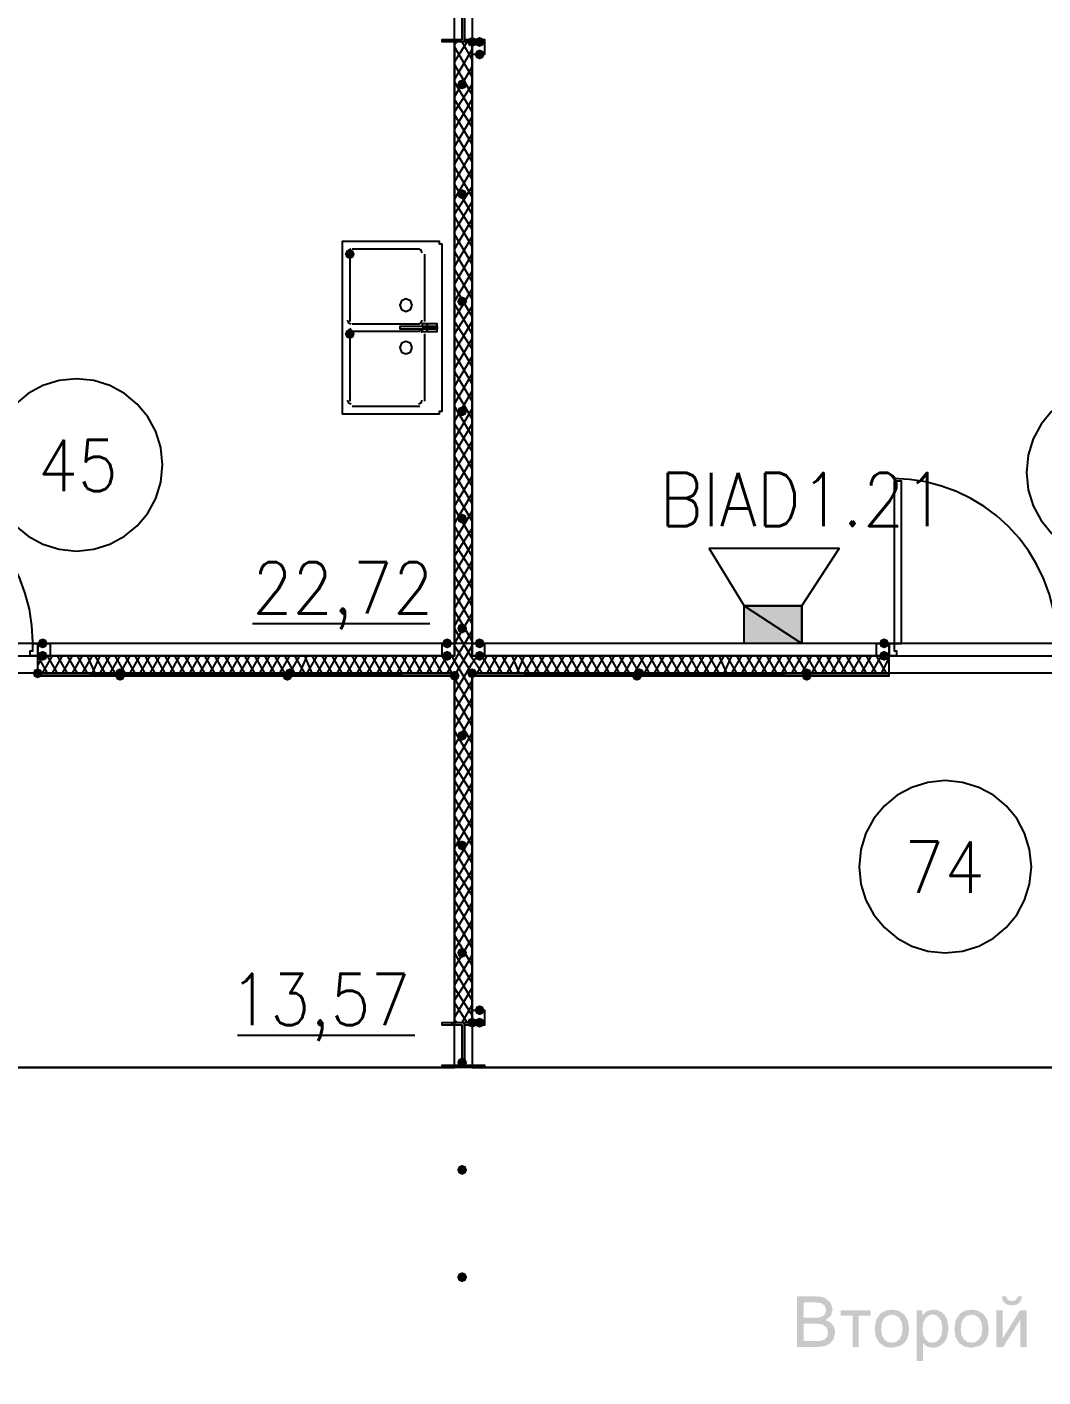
# Model space of a CAD drawing. Header units: millimetres. Extents: x 0 to 420, y 0 to 297.
# Drawn here: x 300.68 to 317.91, y 162.6 to 185.5 of the extents above; entities that cross this region are included whole.
import ezdxf

# ---------------------------------------------------------------- set-up
doc = ezdxf.new("R2010")
doc.units = ezdxf.units.MM
doc.layers.get('0').update_dxf_attribs({"linetype": 'CONTINUOUS'})
doc.styles.get("Standard").update_dxf_attribs({"font": 'STANDARD'})

msp = doc.modelspace()

# ---------------------------------------------------------------- hatches: boundary and pattern name
at = {"true_color": 0x000007}
for points in [[(308.313667, 185.250667), (308.288796, 185.190871), (308.229, 185.166), (308.169204, 185.190871), (308.144333, 185.250667), (308.169204, 185.310462), (308.229, 185.335333), (308.288796, 185.310463)], [(308.440667, 185.250667), (308.415796, 185.190871), (308.356, 185.166), (308.296204, 185.190871), (308.271333, 185.250667), (308.296204, 185.310462), (308.356, 185.335333), (308.415796, 185.310463)], [(308.440667, 185.039), (308.415796, 184.979204), (308.356, 184.954333), (308.296204, 184.979204), (308.271333, 185.039), (308.296204, 185.098796), (308.356, 185.123667), (308.415796, 185.098796)], [(308.144333, 184.531), (308.119462, 184.471204), (308.059667, 184.446333), (307.999871, 184.471204), (307.975, 184.531), (307.999871, 184.590796), (308.059667, 184.615667), (308.119462, 184.590796)], [(308.144333, 182.668333), (308.119462, 182.608537), (308.059667, 182.583667), (307.999871, 182.608537), (307.975, 182.668333), (307.999871, 182.728129), (308.059667, 182.753), (308.119462, 182.728129)], [(306.239333, 181.652333), (306.214462, 181.592537), (306.154667, 181.567667), (306.094871, 181.592537), (306.07, 181.652333), (306.094871, 181.712129), (306.154667, 181.737), (306.214462, 181.712129)], [(308.144333, 180.848), (308.119462, 180.788204), (308.059667, 180.763333), (307.999871, 180.788204), (307.975, 180.848), (307.999871, 180.907796), (308.059667, 180.932667), (308.119462, 180.907796)], [(306.239333, 180.297667), (306.214462, 180.237871), (306.154667, 180.213), (306.094871, 180.237871), (306.07, 180.297667), (306.094871, 180.357462), (306.154667, 180.382333), (306.214462, 180.357463)], [(308.144333, 178.985333), (308.119462, 178.925537), (308.059667, 178.900667), (307.999871, 178.925537), (307.975, 178.985333), (307.999871, 179.045129), (308.059667, 179.07), (308.119462, 179.045129)], [(308.144333, 177.165), (308.119462, 177.105204), (308.059667, 177.080333), (307.999871, 177.105204), (307.975, 177.165), (307.999871, 177.224796), (308.059667, 177.249667), (308.119462, 177.224796)], [(308.144333, 175.302333), (308.119462, 175.242537), (308.059667, 175.217667), (307.999871, 175.242537), (307.975, 175.302333), (307.999871, 175.362129), (308.059667, 175.387), (308.119462, 175.362129)], [(301.032333, 175.048333), (301.007462, 174.988537), (300.947667, 174.963667), (300.887871, 174.988537), (300.863, 175.048333), (300.887871, 175.108129), (300.947667, 175.133), (301.007462, 175.108129)], [(307.890333, 175.048333), (307.865463, 174.988537), (307.805667, 174.963667), (307.745871, 174.988537), (307.721, 175.048333), (307.745871, 175.108129), (307.805667, 175.133), (307.865462, 175.108129)], [(308.440667, 175.048333), (308.415796, 174.988537), (308.356, 174.963667), (308.296204, 174.988537), (308.271333, 175.048333), (308.296204, 175.108129), (308.356, 175.133), (308.415796, 175.108129)], [(315.298667, 175.048333), (315.273796, 174.988537), (315.214, 174.963667), (315.154204, 174.988537), (315.129333, 175.048333), (315.154204, 175.108129), (315.214, 175.133), (315.273796, 175.108129)], [(301.032333, 174.836667), (301.007462, 174.776871), (300.947667, 174.752), (300.887871, 174.776871), (300.863, 174.836667), (300.887871, 174.896462), (300.947667, 174.921333), (301.007462, 174.896463)], [(307.890333, 174.836667), (307.865463, 174.776871), (307.805667, 174.752), (307.745871, 174.776871), (307.721, 174.836667), (307.745871, 174.896462), (307.805667, 174.921333), (307.865462, 174.896463)], [(308.440667, 174.836667), (308.415796, 174.776871), (308.356, 174.752), (308.296204, 174.776871), (308.271333, 174.836667), (308.296204, 174.896462), (308.356, 174.921333), (308.415796, 174.896463)], [(315.298667, 174.836667), (315.273796, 174.776871), (315.214, 174.752), (315.154204, 174.776871), (315.129333, 174.836667), (315.154204, 174.896462), (315.214, 174.921333), (315.273796, 174.896463)], [(300.947667, 174.540333), (300.922796, 174.480537), (300.863, 174.455667), (300.803204, 174.480537), (300.778333, 174.540333), (300.803204, 174.600129), (300.863, 174.625), (300.922796, 174.600129)], [(308.144333, 173.482), (308.119462, 173.422204), (308.059667, 173.397333), (307.999871, 173.422204), (307.975, 173.482), (307.999871, 173.541796), (308.059667, 173.566667), (308.119462, 173.541796)], [(308.144333, 171.619333), (308.119462, 171.559537), (308.059667, 171.534667), (307.999871, 171.559537), (307.975, 171.619333), (307.999871, 171.679129), (308.059667, 171.704), (308.119462, 171.679129)], [(308.144333, 169.799), (308.119462, 169.739204), (308.059667, 169.714333), (307.999871, 169.739204), (307.975, 169.799), (307.999871, 169.858796), (308.059667, 169.883667), (308.119462, 169.858796)], [(308.440667, 168.825333), (308.415796, 168.765537), (308.356, 168.740667), (308.296204, 168.765537), (308.271333, 168.825333), (308.296204, 168.885129), (308.356, 168.91), (308.415796, 168.885129)], [(308.313667, 168.613667), (308.288796, 168.553871), (308.229, 168.529), (308.169204, 168.553871), (308.144333, 168.613667), (308.169204, 168.673462), (308.229, 168.698333), (308.288796, 168.673463)], [(308.440667, 168.613667), (308.415796, 168.553871), (308.356, 168.529), (308.296204, 168.553871), (308.271333, 168.613667), (308.296204, 168.673462), (308.356, 168.698333), (308.415796, 168.673463)], [(308.144333, 167.936333), (308.119462, 167.876537), (308.059667, 167.851667), (307.999871, 167.876537), (307.975, 167.936333), (307.999871, 167.996129), (308.059667, 168.021), (308.119462, 167.996129)], [(308.144333, 166.116), (308.119462, 166.056204), (308.059667, 166.031333), (307.999871, 166.056204), (307.975, 166.116), (307.999871, 166.175796), (308.059667, 166.200667), (308.119462, 166.175796)], [(308.144333, 164.295667), (308.119462, 164.235871), (308.059667, 164.211), (307.999871, 164.235871), (307.975, 164.295667), (307.999871, 164.355462), (308.059667, 164.380333), (308.119462, 164.355463)], [(314.479986, 163.732104), (314.98545, 163.732104), (314.98545, 163.645012), (314.785359, 163.645012), (314.785359, 163.110333), (314.680628, 163.110333), (314.680628, 163.645012), (314.479986, 163.645012)]]:
    msp.add_hatch(color=0, dxfattribs=at).paths.add_polyline_path(points, flags=0)
at = {"true_color": 0x000052}
h = msp.add_hatch(color=0, dxfattribs=at)
h.paths.add_polyline_path([(313.817, 175.683333), (312.843334, 175.683333), (313.817, 175.048333)], flags=0)
h.paths.add_polyline_path([(312.843334, 175.683333), (313.817, 175.048333), (312.843334, 175.048333)], flags=0)
at = {"true_color": 0x000007}
h = msp.add_hatch(color=0, dxfattribs=at)
h.paths.add_polyline_path([(307.932667, 174.540333), (300.863, 174.540333), (307.932667, 174.498)], flags=0)
h.paths.add_polyline_path([(300.863, 174.540333), (307.932667, 174.498), (300.863, 174.498)], flags=0)
at = {"true_color": 0x0000fe}
for points in [[(302.344667, 174.540333), (302.319796, 174.480537), (302.26, 174.455667), (302.200204, 174.480537), (302.175333, 174.540333), (302.200204, 174.600129), (302.26, 174.625), (302.319796, 174.600129)], [(302.344667, 174.498), (302.319796, 174.438204), (302.26, 174.413333), (302.200204, 174.438204), (302.175333, 174.498), (302.200204, 174.557796), (302.26, 174.582667), (302.319796, 174.557796)], [(305.181, 174.498), (305.156129, 174.438204), (305.096333, 174.413333), (305.036538, 174.438204), (305.011667, 174.498), (305.036537, 174.557796), (305.096333, 174.582667), (305.156129, 174.557796)], [(305.223333, 174.540333), (305.198463, 174.480537), (305.138667, 174.455667), (305.078871, 174.480537), (305.054, 174.540333), (305.078871, 174.600129), (305.138667, 174.625), (305.198462, 174.600129)], [(308.017333, 174.498), (307.992462, 174.438204), (307.932667, 174.413333), (307.872871, 174.438204), (307.848, 174.498), (307.872871, 174.557796), (307.932667, 174.582667), (307.992462, 174.557796)], [(308.017333, 174.498), (307.992462, 174.438204), (307.932667, 174.413333), (307.872871, 174.438204), (307.848, 174.498), (307.872871, 174.557796), (307.932667, 174.582667), (307.992462, 174.557796)], [(308.313667, 174.540333), (308.288796, 174.480537), (308.229, 174.455667), (308.169204, 174.480537), (308.144333, 174.540333), (308.169204, 174.600129), (308.229, 174.625), (308.288796, 174.600129)], [(308.313667, 174.540333), (308.288796, 174.480537), (308.229, 174.455667), (308.169204, 174.480537), (308.144333, 174.540333), (308.169204, 174.600129), (308.229, 174.625), (308.288796, 174.600129)], [(311.107667, 174.498), (311.082796, 174.438204), (311.023, 174.413333), (310.963204, 174.438204), (310.938333, 174.498), (310.963204, 174.557796), (311.023, 174.582667), (311.082796, 174.557796)], [(311.15, 174.540333), (311.125129, 174.480537), (311.065333, 174.455667), (311.005538, 174.480537), (310.980667, 174.540333), (311.005537, 174.600129), (311.065333, 174.625), (311.125129, 174.600129)], [(313.986333, 174.540333), (313.961462, 174.480537), (313.901667, 174.455667), (313.841871, 174.480537), (313.817, 174.540333), (313.841871, 174.600129), (313.901667, 174.625), (313.961462, 174.600129)], [(313.986333, 174.498), (313.961462, 174.438204), (313.901667, 174.413333), (313.841871, 174.438204), (313.817, 174.498), (313.841871, 174.557796), (313.901667, 174.582667), (313.961462, 174.557796)]]:
    msp.add_hatch(color=0, dxfattribs=at).paths.add_polyline_path(points, flags=0)
at = {"true_color": 0x000007}
h = msp.add_hatch(color=0, dxfattribs=at)
h.paths.add_polyline_path([(315.298667, 174.540333), (308.229, 174.540333), (315.298667, 174.498)], flags=0)
h.paths.add_polyline_path([(308.229, 174.540333), (315.298667, 174.498), (308.229, 174.498)], flags=0)
h = msp.add_hatch(color=0, dxfattribs=at)
h.paths.add_polyline_path([(313.73531, 163.110333), (313.73531, 163.969126), (314.057771, 163.969126), (314.146104, 163.962512), (314.215419, 163.942668), (314.308574, 163.862742), (314.342198, 163.749191), (314.312433, 163.645563), (314.222033, 163.56729), (314.291004, 163.536009), (314.342198, 163.489018), (314.37348, 163.429211), (314.384091, 163.359482), (314.358184, 163.247034), (314.295345, 163.167108), (314.201087, 163.124664), (314.062732, 163.110333)], flags=0)
h.paths.add_polyline_path([(313.849412, 163.60808), (314.03462, 163.60808), (314.099457, 163.610561), (314.14321, 163.618002), (314.208253, 163.660997), (314.230302, 163.735962), (314.209907, 163.810927), (314.151478, 163.855576), (314.099801, 163.864533), (314.02084, 163.867702), (313.849412, 163.867702)], flags=0)
h.paths.add_polyline_path([(313.849412, 163.211756), (314.062732, 163.211756), (314.140454, 163.215615), (314.205497, 163.239317), (314.249043, 163.286722), (314.266131, 163.359482), (314.241326, 163.442715), (314.172975, 163.492325), (314.119714, 163.503005), (314.047849, 163.506656), (313.849412, 163.506656)], flags=0)
h = msp.add_hatch(color=0, dxfattribs=at)
h.paths.add_polyline_path([(317.11942, 163.732104), (317.225253, 163.732104), (317.225253, 163.258058), (317.517397, 163.732104), (317.630948, 163.732104), (317.630948, 163.110333), (317.525665, 163.110333), (317.525665, 163.581622), (317.233521, 163.110333), (317.11942, 163.110333)], flags=0)
h.paths.add_polyline_path([(317.482671, 163.968024), (317.55488, 163.968024), (317.536759, 163.903049), (317.500861, 163.855025), (317.448771, 163.825535), (317.381798, 163.815888), (317.314343, 163.825535), (317.262185, 163.855025), (317.226356, 163.902636), (317.208717, 163.968024), (317.280926, 163.968024), (317.312896, 163.907941), (317.378491, 163.888649), (317.450149, 163.90739)], flags=0)
h = msp.add_hatch(color=0, dxfattribs=at)
h.paths.add_polyline_path([(315.054002, 163.421218), (315.078048, 163.5717), (315.150464, 163.677533), (315.238934, 163.729141), (315.345594, 163.746435), (315.462108, 163.725351), (315.555056, 163.662099), (315.616103, 163.561985), (315.636636, 163.430038), (315.62761, 163.322482), (315.600807, 163.240971), (315.556503, 163.179855), (315.496076, 163.134035), (315.345594, 163.096001), (315.227428, 163.116809), (315.134479, 163.179786), (315.073983, 163.281898)], flags=0)
h.paths.add_polyline_path([(315.162591, 163.421218), (315.175476, 163.316556), (315.214405, 163.242073), (315.273179, 163.1977), (315.345594, 163.183093), (315.417528, 163.197976), (315.476232, 163.242624), (315.515438, 163.318141), (315.528598, 163.425077), (315.515438, 163.526294), (315.476232, 163.599812), (315.417115, 163.64446), (315.345594, 163.659343), (315.273179, 163.64446), (315.214405, 163.599812), (315.175476, 163.525398)], flags=0)
h = msp.add_hatch(color=0, dxfattribs=at)
h.paths.add_polyline_path([(315.768565, 162.872208), (315.768565, 163.732104), (315.865028, 163.732104), (315.865028, 163.651626), (315.941096, 163.722733), (316.045275, 163.746435), (316.119827, 163.7361), (316.185284, 163.705094), (316.238752, 163.655485), (316.277337, 163.589339), (316.308756, 163.426179), (316.274581, 163.2542), (316.232344, 163.1864), (316.174811, 163.136791), (316.107838, 163.106267), (316.037558, 163.096001), (315.9433, 163.11805), (315.874399, 163.174825), (315.874399, 162.872208)], flags=0)
h.paths.add_polyline_path([(315.864477, 163.417911), (315.876534, 163.313249), (315.912984, 163.240419), (315.966314, 163.197287), (316.030392, 163.183093), (316.095711, 163.1977), (316.151109, 163.242073), (316.188591, 163.317865), (316.201269, 163.42673), (316.188936, 163.530152), (316.152211, 163.604222), (316.09833, 163.64887), (316.035353, 163.663753), (315.971688, 163.648043), (315.916291, 163.600914), (315.877361, 163.523675)], flags=0)
h = msp.add_hatch(color=0, dxfattribs=at)
h.paths.add_polyline_path([(316.404856, 163.421218), (316.428903, 163.5717), (316.501319, 163.677533), (316.589789, 163.729141), (316.696449, 163.746435), (316.812962, 163.725351), (316.905911, 163.662099), (316.966958, 163.561985), (316.987491, 163.430038), (316.978465, 163.322482), (316.951662, 163.240971), (316.907358, 163.179855), (316.846931, 163.134035), (316.696449, 163.096001), (316.578282, 163.116809), (316.485334, 163.179786), (316.424838, 163.281898)], flags=0)
h.paths.add_polyline_path([(316.513446, 163.421218), (316.52633, 163.316556), (316.56526, 163.242073), (316.624033, 163.1977), (316.696449, 163.183093), (316.768383, 163.197976), (316.827087, 163.242624), (316.866292, 163.318141), (316.879453, 163.425077), (316.866292, 163.526294), (316.827087, 163.599812), (316.767969, 163.64446), (316.696449, 163.659343), (316.624033, 163.64446), (316.56526, 163.599812), (316.52633, 163.525398)], flags=0)

# ---------------------------------------------------------------- linework, layer by layer
at = {"color": 0, "true_color": 0x000005}
msp.add_lwpolyline([(227.711001, 149.817666), (250.909667, 149.817666), (250.909667, 138.175999), (252.899334, 138.175999), (252.899334, 138.133666), (252.899334, 138.175999), (256.159001, 138.175999), (256.159001, 149.817666), (373.168334, 149.817666), (373.168334, 175.048333), (260.773334, 175.048333), (255.100667, 175.048333), (255.100667, 153.966333), (254.889001, 153.966333), (254.592667, 153.966333), (254.592667, 186.393666), (253.830667, 186.393666), (238.633001, 186.393666), (238.633001, 175.048333), (226.737334, 175.048333), (122.343335, 175.048333)], dxfattribs=at)
at = {"color": 0, "true_color": 0x000007}
for points in [[(307.932667, 185.970333), (290.83, 185.970333), (290.83, 174.836667), (307.932667, 174.836667)], [(308.440667, 185.250667), (307.721, 185.250667), (307.721, 185.293), (308.059667, 185.293), (308.059667, 185.928), (307.721, 185.928), (307.721, 185.970333), (308.440667, 185.970333), (308.440667, 185.928), (308.102, 185.928), (308.102, 185.293), (308.440667, 185.293)], [(325.331667, 174.836667), (325.331667, 185.970333), (308.229, 185.970333), (308.229, 174.836667)], [(308.440667, 185.039), (308.229, 185.039), (308.229, 185.250667), (308.440667, 185.250667), (308.440667, 185.039), (308.229, 185.039), (308.229, 185.250667), (308.440667, 185.250667)], [(306.027667, 181.821667), (306.027667, 178.985333), (306.027667, 178.943), (306.07, 178.943), (307.636333, 178.943), (307.678667, 178.943), (307.678667, 178.985333), (307.721, 178.985333), (307.721, 181.821667), (307.678667, 181.821667), (307.678667, 181.864), (307.636333, 181.864), (306.07, 181.864), (306.027667, 181.864)], [(307.213, 180.7845), (307.182007, 180.85934), (307.107167, 180.890333), (307.032327, 180.85934), (307.001333, 180.7845), (307.032327, 180.70966), (307.107167, 180.678667), (307.182007, 180.70966)], [(307.043667, 180.424667), (307.001333, 180.424667), (307.001333, 180.382333), (307.043667, 180.382333), (307.636333, 180.382333), (307.636333, 180.424667)], [(307.382333, 180.467), (307.382333, 180.424667), (307.467, 180.424667), (307.467, 180.467)], [(307.382333, 180.34), (307.467, 180.34), (307.467, 180.382333), (307.382333, 180.382333)], [(307.467, 180.467), (307.467, 180.424667), (307.636333, 180.424667), (307.636333, 180.382333), (307.467, 180.382333), (307.467, 180.34), (307.636333, 180.34), (307.636333, 180.467)], [(307.213, 180.064833), (307.182007, 180.139673), (307.107167, 180.170667), (307.032327, 180.139673), (307.001333, 180.064833), (307.032327, 179.989993), (307.107167, 179.959), (307.182007, 179.989993)], [(315.383333, 177.8), (315.383333, 175.048333), (315.510333, 175.048333), (315.510333, 177.8)], [(300.736, 174.836667), (300.736, 174.921333), (300.778333, 174.921333), (300.778333, 175.048333), (300.863, 175.048333), (300.863, 174.836667)], [(301.074667, 174.836667), (300.863, 174.836667), (300.863, 175.048333), (301.074667, 175.048333), (301.074667, 174.836667), (300.863, 174.836667), (300.863, 175.048333), (301.074667, 175.048333)], [(307.932667, 174.836667), (307.721, 174.836667), (307.721, 175.048333), (307.932667, 175.048333), (307.932667, 174.836667), (307.721, 174.836667), (307.721, 175.048333), (307.932667, 175.048333)], [(308.440667, 174.836667), (308.229, 174.836667), (308.229, 175.048333), (308.440667, 175.048333), (308.440667, 174.836667), (308.229, 174.836667), (308.229, 175.048333), (308.440667, 175.048333)], [(315.298667, 174.836667), (315.087, 174.836667), (315.087, 175.048333), (315.298667, 175.048333), (315.298667, 174.836667), (315.087, 174.836667), (315.087, 175.048333), (315.298667, 175.048333)], [(315.298667, 174.836667), (315.298667, 175.048333), (315.383333, 175.048333), (315.383333, 174.921333), (315.425667, 174.921333), (315.425667, 174.836667)], [(307.932667, 174.540333), (300.863, 174.540333), (307.932667, 174.498)], [(300.863, 174.540333), (307.932667, 174.498), (300.863, 174.498)], [(300.863, 174.498), (300.863, 174.540333), (307.932667, 174.540333), (307.932667, 174.498), (300.863, 174.498), (307.932667, 174.498), (307.932667, 174.540333), (300.863, 174.540333)], [(315.298667, 174.540333), (308.229, 174.540333), (315.298667, 174.498)], [(308.229, 174.540333), (315.298667, 174.498), (308.229, 174.498)], [(315.298667, 174.540333), (308.229, 174.540333), (308.229, 174.498), (315.298667, 174.498)], [(315.298667, 174.540333), (308.229, 174.540333), (308.229, 174.498), (315.298667, 174.498)], [(308.440667, 168.613667), (308.229, 168.613667), (308.229, 168.825333), (308.440667, 168.825333), (308.440667, 168.613667), (308.229, 168.613667), (308.229, 168.825333), (308.440667, 168.825333)], [(308.440667, 167.851667), (307.721, 167.851667), (307.721, 167.894), (308.059667, 167.894), (308.059667, 168.571333), (307.721, 168.571333), (307.721, 168.613667), (308.440667, 168.613667), (308.440667, 168.571333), (308.102, 168.571333), (308.102, 167.894), (308.440667, 167.894)]]:
    msp.add_lwpolyline(points, close=True, dxfattribs=at)
for points in [[(308.102, 185.250667), (308.102, 185.970333)], [(307.721, 185.250667), (307.721, 185.293)], [(307.890333, 185.250667), (307.890333, 185.293)], [(308.271333, 185.250667), (308.271333, 185.293)], [(308.440667, 185.250667), (308.440667, 185.293)], [(307.932667, 185.208333), (307.975, 185.250667)], [(307.932667, 184.912), (308.144333, 185.250667)], [(308.229, 174.836667), (308.229, 185.250667), (307.932667, 185.250667), (307.932667, 174.836667)], [(308.229, 184.658), (307.932667, 185.166)], [(307.932667, 184.615667), (308.229, 185.123667)], [(308.229, 184.954333), (308.059667, 185.250667)], [(308.229, 184.361667), (307.932667, 184.869667)], [(307.932667, 184.319333), (308.229, 184.827333)], [(308.229, 184.065333), (307.932667, 184.573333)], [(307.932667, 184.065333), (308.229, 184.531)], [(307.932667, 183.769), (308.229, 184.277)], [(308.229, 183.811333), (307.932667, 184.277)], [(308.229, 183.515), (307.932667, 184.023)], [(307.932667, 183.472667), (308.229, 183.980667)], [(308.229, 183.218667), (307.932667, 183.726667)], [(307.932667, 183.176333), (308.229, 183.684333)], [(308.229, 182.922333), (307.932667, 183.430333)], [(307.932667, 182.88), (308.229, 183.388)], [(308.229, 182.626), (307.932667, 183.134)], [(307.932667, 182.583667), (308.229, 183.091667)], [(308.229, 182.329667), (307.932667, 182.837667)], [(307.932667, 182.329667), (308.229, 182.795333)], [(307.932667, 182.033333), (308.229, 182.541333)], [(308.229, 182.075667), (307.932667, 182.541333)], [(308.229, 181.779333), (307.932667, 182.287333)], [(307.932667, 181.737), (308.229, 182.245)], [(308.229, 181.483), (307.932667, 181.991)], [(307.932667, 181.440667), (308.229, 181.948667)], [(306.175833, 181.737), (306.130939, 181.718394), (306.112333, 181.6735)], [(306.154667, 181.652333), (306.154667, 180.509333)], [(307.34, 181.737), (306.197, 181.737)], [(307.382333, 181.6735), (307.363728, 181.718394), (307.318833, 181.737)], [(307.424667, 180.509333), (307.424667, 181.652333)], [(308.229, 181.186667), (307.932667, 181.694667)], [(307.932667, 181.144333), (308.229, 181.652333)], [(308.229, 180.890333), (307.932667, 181.398333)], [(307.932667, 180.848), (308.229, 181.356)], [(308.229, 180.594), (307.932667, 181.102)], [(307.932667, 180.551667), (308.229, 181.059667)], [(308.229, 180.297667), (307.932667, 180.805667)], [(307.932667, 180.297667), (308.229, 180.763333)], [(306.112333, 180.5305), (306.130939, 180.485605), (306.175833, 180.467)], [(307.318833, 180.467), (307.363728, 180.485605), (307.382333, 180.5305)], [(307.932667, 180.001333), (308.229, 180.509333)], [(308.229, 180.043667), (307.932667, 180.509333)], [(306.175833, 180.382333), (306.130939, 180.363728), (306.112333, 180.318833)], [(306.154667, 180.297667), (306.154667, 179.154667)], [(306.197, 180.467), (307.34, 180.467)], [(307.34, 180.34), (306.197, 180.34)], [(307.382333, 180.318833), (307.363728, 180.363728), (307.318833, 180.382333)], [(307.424667, 179.154667), (307.424667, 180.297667)], [(308.229, 179.747333), (307.932667, 180.255333)], [(307.932667, 179.705), (308.229, 180.213)], [(308.229, 179.451), (307.932667, 179.959)], [(307.932667, 179.408667), (308.229, 179.916667)], [(308.229, 179.154667), (307.932667, 179.662667)], [(307.932667, 179.112333), (308.229, 179.620333)], [(302.979667, 178.075167), (302.949995, 178.36951), (302.864894, 178.643662), (302.730238, 178.891749), (302.551899, 179.107899), (302.335749, 179.286238), (302.087662, 179.420894), (301.81351, 179.505995), (301.519167, 179.535667), (301.224823, 179.505995), (300.950671, 179.420894), (300.702584, 179.286238), (300.486434, 179.107899), (300.308095, 178.891749), (300.173439, 178.643662), (300.088339, 178.36951), (300.058667, 178.075167)], [(308.229, 178.858333), (307.932667, 179.366333)], [(320.548, 177.948167), (320.518328, 178.24251), (320.433228, 178.516662), (320.298572, 178.764749), (320.120232, 178.980899), (319.904083, 179.159238), (319.655996, 179.293894), (319.381844, 179.378995), (319.0875, 179.408667), (318.793156, 179.378995), (318.519004, 179.293894), (318.270917, 179.159238), (318.054768, 178.980899), (317.876428, 178.764749), (317.741772, 178.516662), (317.656672, 178.24251), (317.627, 177.948167)], [(306.112333, 179.175833), (306.130939, 179.130939), (306.175833, 179.112333)], [(307.318833, 179.112333), (307.363728, 179.130939), (307.382333, 179.175833)], [(307.932667, 178.816), (308.229, 179.324)], [(306.197, 179.07), (307.34, 179.07)], [(308.229, 178.562), (307.932667, 179.07)], [(307.932667, 178.519667), (308.229, 179.027667)], [(307.932667, 178.265667), (308.229, 178.773667)], [(308.229, 178.308), (307.932667, 178.773667)], [(308.229, 178.011667), (307.932667, 178.519667)], [(307.932667, 177.969333), (308.229, 178.477333)], [(308.229, 177.715333), (307.932667, 178.223333)], [(307.932667, 177.673), (308.229, 178.181)], [(300.058667, 178.075167), (300.088339, 177.780823), (300.173439, 177.506671), (300.308095, 177.258584), (300.486434, 177.042434), (300.702584, 176.864095), (300.950671, 176.729439), (301.224823, 176.644339), (301.519167, 176.614667), (301.81351, 176.644339), (302.087662, 176.729439), (302.335749, 176.864095), (302.551899, 177.042434), (302.730238, 177.258584), (302.864894, 177.506671), (302.949995, 177.780823), (302.979667, 178.075167)], [(300.778333, 175.0695), (300.764018, 175.353009), (300.722, 175.628327), (300.653674, 175.894061), (300.560432, 176.148818), (300.44367, 176.391204), (300.304781, 176.619824), (300.145158, 176.833286), (299.966195, 177.030195), (299.769286, 177.209158), (299.555824, 177.368781), (299.327204, 177.50767), (299.084818, 177.624432), (298.830061, 177.717674), (298.564327, 177.786), (298.289009, 177.828018), (298.0055, 177.842333)], [(308.229, 177.419), (307.932667, 177.927)], [(307.932667, 177.376667), (308.229, 177.884667)], [(318.135, 175.0695), (318.120684, 175.353009), (318.078666, 175.628327), (318.01034, 175.894061), (317.917099, 176.148818), (317.800337, 176.391204), (317.661448, 176.619824), (317.501824, 176.833286), (317.322861, 177.030195), (317.125952, 177.209158), (316.912491, 177.368781), (316.68387, 177.50767), (316.441485, 177.624432), (316.186728, 177.717674), (315.920994, 177.786), (315.645675, 177.828018), (315.362167, 177.842333)], [(317.627, 177.948167), (317.656672, 177.653823), (317.741772, 177.379671), (317.876428, 177.131584), (318.054768, 176.915434), (318.270917, 176.737095), (318.519004, 176.602439), (318.793156, 176.517339), (319.0875, 176.487667), (319.381844, 176.517339), (319.655996, 176.602439), (319.904083, 176.737095), (320.120232, 176.915434), (320.298572, 177.131584), (320.433228, 177.379671), (320.518328, 177.653823), (320.548, 177.948167)], [(308.229, 177.122667), (307.932667, 177.630667)], [(307.932667, 177.080333), (308.229, 177.588333)], [(308.229, 176.826333), (307.932667, 177.334333)], [(307.932667, 176.784), (308.229, 177.292)], [(308.229, 176.53), (307.932667, 177.038)], [(307.932667, 176.53), (308.229, 176.995667)], [(307.932667, 176.233667), (308.229, 176.741667)], [(308.229, 176.276), (307.932667, 176.741667)], [(308.229, 175.979667), (307.932667, 176.487667)], [(307.932667, 175.937333), (308.229, 176.445333)], [(308.229, 175.683333), (307.932667, 176.191333)], [(307.932667, 175.641), (308.229, 176.149)], [(308.229, 175.387), (307.932667, 175.895)], [(307.932667, 175.344667), (308.229, 175.852667)], [(308.229, 175.090667), (307.932667, 175.598667)], [(307.932667, 175.048333), (308.229, 175.556333)], [(304.503667, 175.387), (307.509333, 175.387)], [(308.229, 174.794333), (307.932667, 175.302333)], [(307.932667, 174.752), (308.229, 175.26)], [(300.863, 174.921333), (300.863, 175.048333), (299.381333, 175.048333)], [(307.932667, 174.498), (308.229, 175.006)], [(308.229, 174.540333), (307.932667, 175.006)], [(316.780333, 175.048333), (315.298667, 175.048333), (315.298667, 174.921333)], [(318.219667, 174.921333), (318.219667, 175.048333), (316.780333, 175.048333)], [(299.381333, 174.836667), (300.863, 174.836667), (300.863, 174.921333)], [(300.863, 174.667333), (300.947667, 174.836667)], [(301.032333, 174.540333), (300.863, 174.836667)], [(300.863, 174.540333), (300.863, 174.836667)], [(300.863, 174.540333), (300.863, 174.836667)], [(307.932667, 174.836667), (300.863, 174.836667)], [(300.947667, 174.540333), (301.117, 174.836667)], [(301.201667, 174.540333), (301.032333, 174.836667)], [(301.117, 174.540333), (301.286333, 174.836667)], [(301.371, 174.540333), (301.201667, 174.836667)], [(301.286333, 174.540333), (301.455667, 174.836667)], [(301.540333, 174.540333), (301.371, 174.836667)], [(301.455667, 174.540333), (301.625, 174.836667)], [(301.709667, 174.540333), (301.540333, 174.836667)], [(301.625, 174.540333), (301.794333, 174.836667)], [(301.836667, 174.540333), (301.709667, 174.836667)], [(301.794333, 174.540333), (301.921333, 174.836667)], [(302.006, 174.540333), (301.836667, 174.836667)], [(301.921333, 174.540333), (302.090667, 174.836667)], [(302.175333, 174.540333), (302.006, 174.836667)], [(302.090667, 174.540333), (302.26, 174.836667)], [(302.344667, 174.540333), (302.175333, 174.836667)], [(302.26, 174.540333), (302.429333, 174.836667)], [(302.514, 174.540333), (302.344667, 174.836667)], [(302.429333, 174.540333), (302.598667, 174.836667)], [(302.683333, 174.540333), (302.514, 174.836667)], [(302.598667, 174.540333), (302.768, 174.836667)], [(302.852667, 174.540333), (302.683333, 174.836667)], [(302.768, 174.540333), (302.937333, 174.836667)], [(303.022, 174.540333), (302.852667, 174.836667)], [(302.937333, 174.540333), (303.106667, 174.836667)], [(303.191333, 174.540333), (303.022, 174.836667)], [(303.106667, 174.540333), (303.276, 174.836667)], [(303.360667, 174.540333), (303.191333, 174.836667)], [(303.276, 174.540333), (303.445333, 174.836667)], [(303.53, 174.540333), (303.360667, 174.836667)], [(303.445333, 174.540333), (303.614667, 174.836667)], [(303.699333, 174.540333), (303.53, 174.836667)], [(303.614667, 174.540333), (303.784, 174.836667)], [(303.868667, 174.540333), (303.699333, 174.836667)], [(303.784, 174.540333), (303.953333, 174.836667)], [(304.038, 174.540333), (303.868667, 174.836667)], [(303.953333, 174.540333), (304.122667, 174.836667)], [(304.207333, 174.540333), (304.038, 174.836667)], [(304.122667, 174.540333), (304.292, 174.836667)], [(304.376667, 174.540333), (304.207333, 174.836667)], [(304.292, 174.540333), (304.461333, 174.836667)], [(304.546, 174.540333), (304.376667, 174.836667)], [(304.461333, 174.540333), (304.630667, 174.836667)], [(304.715333, 174.540333), (304.546, 174.836667)], [(304.630667, 174.540333), (304.8, 174.836667)], [(304.884667, 174.540333), (304.715333, 174.836667)], [(304.8, 174.540333), (304.969333, 174.836667)], [(305.054, 174.540333), (304.884667, 174.836667)], [(304.969333, 174.540333), (305.138667, 174.836667)], [(305.223333, 174.540333), (305.054, 174.836667)], [(305.138667, 174.540333), (305.308, 174.836667)], [(305.392667, 174.540333), (305.223333, 174.836667)], [(305.308, 174.540333), (305.435, 174.836667)], [(305.519667, 174.540333), (305.392667, 174.836667)], [(305.435, 174.540333), (305.604333, 174.836667)], [(305.689, 174.540333), (305.519667, 174.836667)], [(305.604333, 174.540333), (305.773667, 174.836667)], [(305.858333, 174.540333), (305.689, 174.836667)], [(305.773667, 174.540333), (305.943, 174.836667)], [(306.027667, 174.540333), (305.858333, 174.836667)], [(305.943, 174.540333), (306.112333, 174.836667)], [(306.197, 174.540333), (306.027667, 174.836667)], [(306.112333, 174.540333), (306.281667, 174.836667)], [(306.366333, 174.540333), (306.197, 174.836667)], [(306.281667, 174.540333), (306.451, 174.836667)], [(306.535667, 174.540333), (306.366333, 174.836667)], [(306.451, 174.540333), (306.620333, 174.836667)], [(306.705, 174.540333), (306.535667, 174.836667)], [(306.620333, 174.540333), (306.789667, 174.836667)], [(306.874333, 174.540333), (306.705, 174.836667)], [(306.789667, 174.540333), (306.959, 174.836667)], [(307.043667, 174.540333), (306.874333, 174.836667)], [(306.959, 174.540333), (307.128333, 174.836667)], [(307.213, 174.540333), (307.043667, 174.836667)], [(307.128333, 174.540333), (307.297667, 174.836667)], [(307.382333, 174.540333), (307.213, 174.836667)], [(307.297667, 174.540333), (307.467, 174.836667)], [(307.551667, 174.540333), (307.382333, 174.836667)], [(307.467, 174.540333), (307.636333, 174.836667)], [(307.721, 174.540333), (307.551667, 174.836667)], [(307.636333, 174.540333), (307.805667, 174.836667)], [(307.890333, 174.540333), (307.721, 174.836667)], [(307.805667, 174.540333), (307.932667, 174.752)], [(307.932667, 174.752), (307.890333, 174.836667)], [(308.229, 174.244), (307.932667, 174.752)], [(308.229, 174.709667), (308.313667, 174.836667)], [(315.298667, 174.836667), (308.229, 174.836667)], [(308.398333, 174.540333), (308.229, 174.794333)], [(308.313667, 174.540333), (308.483, 174.836667)], [(308.567667, 174.540333), (308.398333, 174.836667)], [(308.483, 174.540333), (308.652333, 174.836667)], [(308.737, 174.540333), (308.567667, 174.836667)], [(308.652333, 174.540333), (308.821667, 174.836667)], [(308.906333, 174.540333), (308.737, 174.836667)], [(308.821667, 174.540333), (308.991, 174.836667)], [(309.033333, 174.540333), (308.906333, 174.836667)], [(308.991, 174.540333), (309.118, 174.836667)], [(309.202667, 174.540333), (309.033333, 174.836667)], [(309.118, 174.540333), (309.287333, 174.836667)], [(309.372, 174.540333), (309.202667, 174.836667)], [(309.287333, 174.540333), (309.456667, 174.836667)], [(309.541333, 174.540333), (309.372, 174.836667)], [(309.456667, 174.540333), (309.626, 174.836667)], [(309.710667, 174.540333), (309.541333, 174.836667)], [(309.626, 174.540333), (309.795333, 174.836667)], [(309.88, 174.540333), (309.710667, 174.836667)], [(309.795333, 174.540333), (309.964667, 174.836667)], [(310.049333, 174.540333), (309.88, 174.836667)], [(309.964667, 174.540333), (310.134, 174.836667)], [(310.218667, 174.540333), (310.049333, 174.836667)], [(310.134, 174.540333), (310.303333, 174.836667)], [(310.388, 174.540333), (310.218667, 174.836667)], [(310.303333, 174.540333), (310.472667, 174.836667)], [(310.557333, 174.540333), (310.388, 174.836667)], [(310.472667, 174.540333), (310.642, 174.836667)], [(310.726667, 174.540333), (310.557333, 174.836667)], [(310.642, 174.540333), (310.811333, 174.836667)], [(310.896, 174.540333), (310.726667, 174.836667)], [(310.811333, 174.540333), (310.980667, 174.836667)], [(311.065333, 174.540333), (310.896, 174.836667)], [(310.980667, 174.540333), (311.15, 174.836667)], [(311.234667, 174.540333), (311.065333, 174.836667)], [(311.15, 174.540333), (311.319333, 174.836667)], [(311.404, 174.540333), (311.234667, 174.836667)], [(311.319333, 174.540333), (311.488667, 174.836667)], [(311.573333, 174.540333), (311.404, 174.836667)], [(311.488667, 174.540333), (311.658, 174.836667)], [(311.742667, 174.540333), (311.573333, 174.836667)], [(311.658, 174.540333), (311.827333, 174.836667)], [(311.912, 174.540333), (311.742667, 174.836667)], [(311.827333, 174.540333), (311.996667, 174.836667)], [(312.081333, 174.540333), (311.912, 174.836667)], [(311.996667, 174.540333), (312.166, 174.836667)], [(312.250667, 174.540333), (312.081333, 174.836667)], [(312.166, 174.540333), (312.335333, 174.836667)], [(312.42, 174.540333), (312.250667, 174.836667)], [(312.335333, 174.540333), (312.504667, 174.836667)], [(312.547, 174.540333), (312.42, 174.836667)], [(312.504667, 174.540333), (312.631667, 174.836667)], [(312.716333, 174.540333), (312.547, 174.836667)], [(312.631667, 174.540333), (312.801, 174.836667)], [(312.885667, 174.540333), (312.716333, 174.836667)], [(312.801, 174.540333), (312.970333, 174.836667)], [(313.055, 174.540333), (312.885667, 174.836667)], [(312.970333, 174.540333), (313.139667, 174.836667)], [(313.224333, 174.540333), (313.055, 174.836667)], [(313.139667, 174.540333), (313.309, 174.836667)], [(313.393667, 174.540333), (313.224333, 174.836667)], [(313.309, 174.540333), (313.478333, 174.836667)], [(313.563, 174.540333), (313.393667, 174.836667)], [(313.478333, 174.540333), (313.647667, 174.836667)], [(313.732333, 174.540333), (313.563, 174.836667)], [(313.647667, 174.540333), (313.817, 174.836667)], [(313.901667, 174.540333), (313.732333, 174.836667)], [(313.817, 174.540333), (313.986333, 174.836667)], [(314.071, 174.540333), (313.901667, 174.836667)], [(313.986333, 174.540333), (314.155667, 174.836667)], [(314.240333, 174.540333), (314.071, 174.836667)], [(314.155667, 174.540333), (314.325, 174.836667)], [(314.409667, 174.540333), (314.240333, 174.836667)], [(314.325, 174.540333), (314.494333, 174.836667)], [(314.579, 174.540333), (314.409667, 174.836667)], [(314.494333, 174.540333), (314.663667, 174.836667)], [(314.748333, 174.540333), (314.579, 174.836667)], [(314.663667, 174.540333), (314.833, 174.836667)], [(314.917667, 174.540333), (314.748333, 174.836667)], [(314.833, 174.540333), (315.002333, 174.836667)], [(315.087, 174.540333), (314.917667, 174.836667)], [(315.002333, 174.540333), (315.171667, 174.836667)], [(315.256333, 174.540333), (315.087, 174.836667)], [(315.171667, 174.540333), (315.298667, 174.794333)], [(315.298667, 174.709667), (315.256333, 174.836667)], [(315.298667, 174.921333), (315.298667, 174.836667), (316.780333, 174.836667)], [(315.298667, 174.540333), (315.298667, 174.836667)], [(315.298667, 174.540333), (315.298667, 174.836667)], [(316.780333, 174.836667), (318.219667, 174.836667), (318.219667, 174.921333)], [(307.932667, 174.498), (300.863, 174.498), (307.932667, 174.540333), (300.863, 174.540333)], [(300.863, 174.540333), (307.932667, 174.540333)], [(307.932667, 174.201667), (308.229, 174.709667)], [(307.932667, 174.540333), (307.932667, 168.613667), (308.229, 168.613667)], [(315.298667, 174.540333), (308.229, 174.540333), (315.298667, 174.540333), (308.229, 174.498)], [(308.229, 174.540333), (315.298667, 174.540333)], [(308.229, 168.613667), (308.229, 174.540333)], [(308.229, 173.947667), (307.932667, 174.455667)], [(307.932667, 173.905333), (308.229, 174.413333)], [(308.229, 173.651333), (307.932667, 174.159333)], [(307.932667, 173.609), (308.229, 174.117)], [(308.229, 173.355), (307.932667, 173.863)], [(307.932667, 173.312667), (308.229, 173.820667)], [(308.229, 173.058667), (307.932667, 173.566667)], [(307.932667, 173.016333), (308.229, 173.524333)], [(308.229, 172.762333), (307.932667, 173.270333)], [(307.932667, 172.762333), (308.229, 173.228)], [(307.932667, 172.466), (308.229, 172.974)], [(308.229, 172.508333), (307.932667, 172.974)], [(308.229, 172.212), (307.932667, 172.72)], [(317.711667, 171.2595), (317.681995, 171.553844), (317.596894, 171.827996), (317.462238, 172.076083), (317.283899, 172.292232), (317.067749, 172.470572), (316.819662, 172.605228), (316.54551, 172.690328), (316.251167, 172.72), (315.956823, 172.690328), (315.682671, 172.605228), (315.434584, 172.470572), (315.218434, 172.292232), (315.040095, 172.076083), (314.905439, 171.827996), (314.820339, 171.553844), (314.790667, 171.2595)], [(307.932667, 172.169667), (308.229, 172.677667)], [(308.229, 171.915667), (307.932667, 172.423667)], [(307.932667, 171.873333), (308.229, 172.381333)], [(308.229, 171.619333), (307.932667, 172.127333)], [(307.932667, 171.577), (308.229, 172.085)], [(308.229, 171.323), (307.932667, 171.831)], [(307.932667, 171.280667), (308.229, 171.788667)], [(308.229, 171.026667), (307.932667, 171.534667)], [(307.932667, 170.984333), (308.229, 171.492333)], [(308.229, 170.772667), (307.932667, 171.238333)], [(307.932667, 170.730333), (308.229, 171.196)], [(314.790667, 171.2595), (314.820339, 170.965156), (314.905439, 170.691004), (315.040095, 170.442917), (315.218434, 170.226768), (315.434584, 170.048428), (315.682671, 169.913772), (315.956823, 169.828672), (316.251167, 169.799), (316.54551, 169.828672), (316.819662, 169.913772), (317.067749, 170.048428), (317.283899, 170.226768), (317.462238, 170.442917), (317.596894, 170.691004), (317.681995, 170.965156), (317.711667, 171.2595)], [(308.229, 170.476333), (307.932667, 170.984333)], [(307.932667, 170.434), (308.229, 170.942)], [(308.229, 170.18), (307.932667, 170.688)], [(307.932667, 170.137667), (308.229, 170.645667)], [(308.229, 169.883667), (307.932667, 170.391667)], [(307.932667, 169.841333), (308.229, 170.349333)], [(308.229, 169.587333), (307.932667, 170.095333)], [(307.932667, 169.545), (308.229, 170.053)], [(308.229, 169.291), (307.932667, 169.799)], [(307.932667, 169.248667), (308.229, 169.756667)], [(308.229, 168.994667), (307.932667, 169.502667)], [(307.932667, 168.994667), (308.229, 169.460333)], [(307.932667, 168.698333), (308.229, 169.206333)], [(308.229, 168.740667), (307.932667, 169.206333)], [(308.144333, 168.613667), (307.932667, 168.952333)], [(308.059667, 168.613667), (308.229, 168.91)], [(307.721, 168.571333), (307.721, 168.613667)], [(307.890333, 168.571333), (307.890333, 168.613667)], [(307.975, 168.613667), (307.932667, 168.656)], [(308.102, 167.851667), (308.102, 168.613667)], [(308.271333, 168.571333), (308.271333, 168.613667)], [(308.440667, 168.571333), (308.440667, 168.613667)], [(304.249667, 168.402), (307.255333, 168.402)], [(307.721, 167.851667), (307.721, 167.894)], [(307.890333, 167.851667), (307.890333, 167.894)], [(308.271333, 167.851667), (308.271333, 167.894)], [(308.440667, 167.851667), (308.440667, 167.894)]]:
    msp.add_lwpolyline(points, dxfattribs=at)
at = {"color": 0, "true_color": 0x000052}
msp.add_lwpolyline([(313.817, 175.683333), (313.817, 175.048333), (312.843334, 175.048333), (312.843334, 175.683333), (313.817, 175.683333), (314.452, 176.656999), (312.250667, 176.656999), (312.843334, 175.683333)], dxfattribs=at)
for points in [[(313.817, 175.683333), (312.843334, 175.683333), (313.817, 175.048333)], [(312.843334, 175.683333), (313.817, 175.048333), (312.843334, 175.048333)]]:
    msp.add_lwpolyline(points, close=True, dxfattribs=at)
at = {"color": 0, "true_color": 0x0000ab}
for points in [[(307.932667, 174.540333), (290.83, 174.540333), (290.83, 167.851667), (307.932667, 167.851667)], [(325.331667, 174.540333), (308.229, 174.540333), (308.229, 167.851667), (325.331667, 167.851667)]]:
    msp.add_lwpolyline(points, close=True, dxfattribs=at)
at = {"color": 0, "true_color": 0x000008}
msp.add_lwpolyline([(255.524, 157.014333), (376.978333, 157.014333), (376.978333, 167.851667), (255.524, 167.851667)], close=True, dxfattribs=at)

# ---------------------------------------------------------------- texts
at = {"color": 0, "true_color": 0x000007, "attachment_point": 1}
for s, insert, char_height, width in [('45', (300.863014, 178.502697), 0.872032, 1.16270936), ('BIAD1.21', (311.404007, 177.939536), 0.90154, 4.50769997), ('22,72', (304.503653, 176.428362), 0.872032, 2.76143456), ('74', (315.55266, 171.687032), 0.872032, 1.16270936), ('13,57', (304.12266, 169.443362), 0.872032, 2.56764984)]:
    msp.add_mtext(s, dxfattribs=dict(at, insert=insert, char_height=char_height, width=width))

doc.saveas('drawing.dxf')
